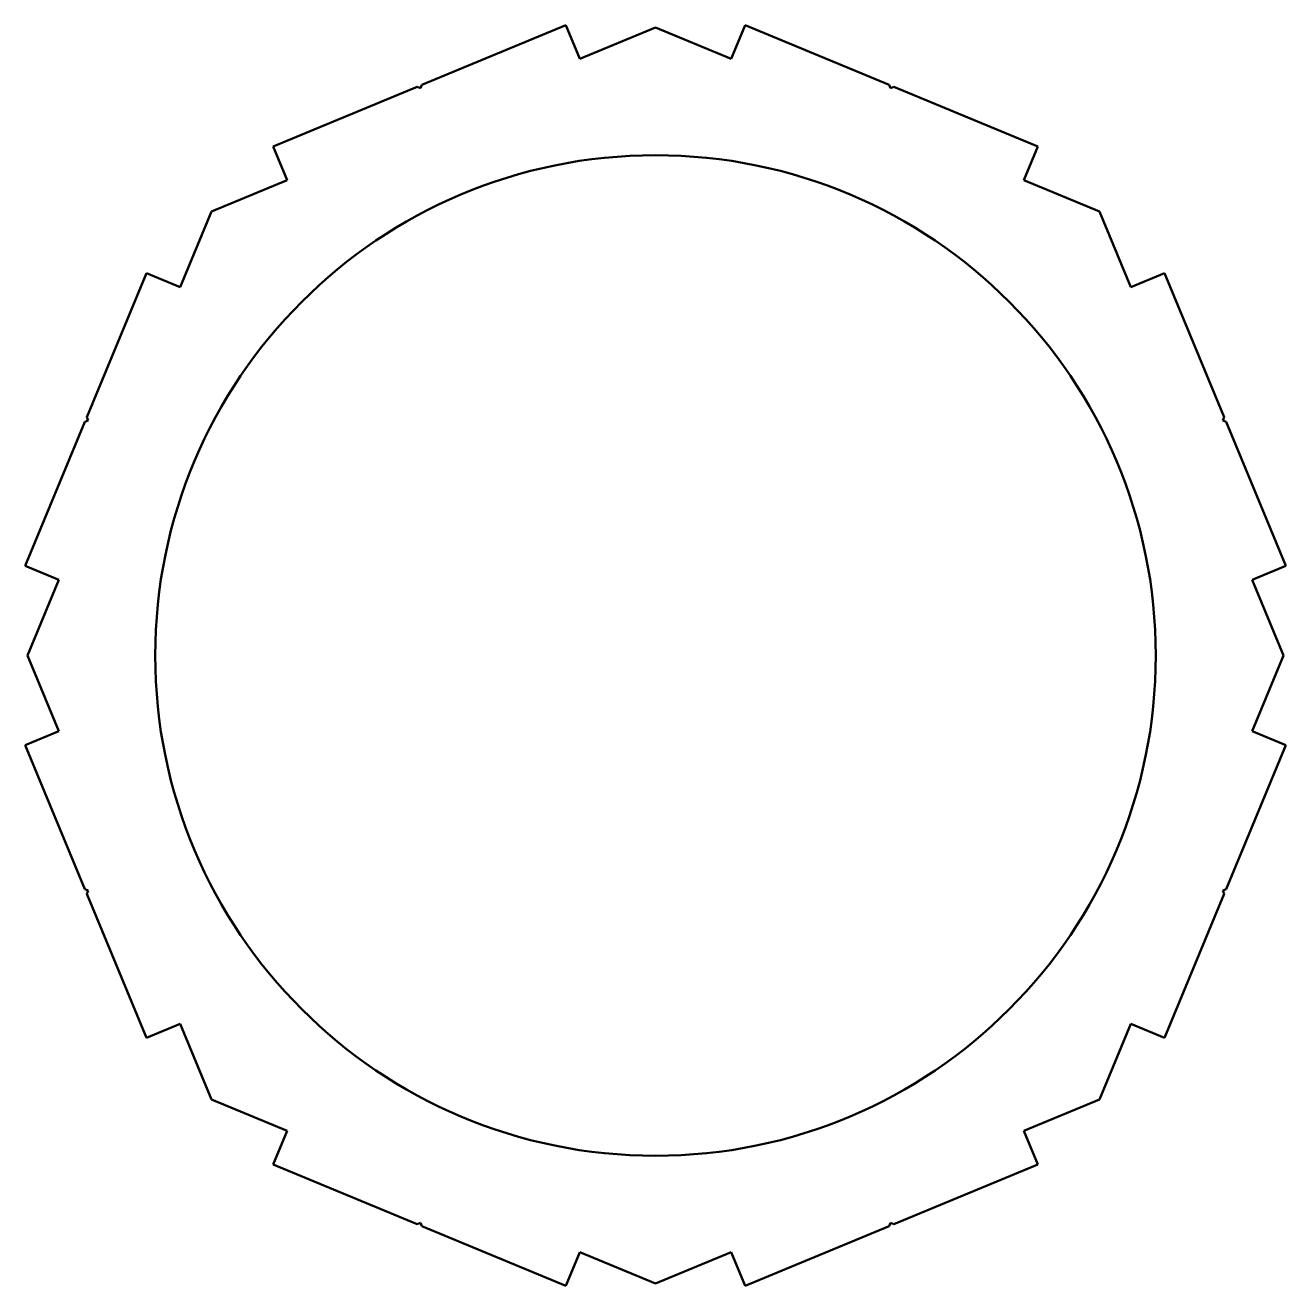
# Model space of a CAD drawing. Header units: millimetres. Extents: x 482 to 1003, y 265 to 785.
import ezdxf

# ---------------------------------------------------------------- set-up
doc = ezdxf.new("R2010")
doc.units = ezdxf.units.MM
doc.header["$LTSCALE"] = 5
doc.layers.add('Visible (ISO)', color=7, linetype='Continuous', lineweight=50)

msp = doc.modelspace()

# ---------------------------------------------------------------- linework, layer by layer
at = {"layer": 'Visible (ISO)'}
for p, q in [((705.54, 785.16), (646.03, 760.51)), ((711.29, 771.3), (705.54, 785.16)), ((742.5, 784.23), (711.29, 771.3)), ((773.71, 771.3), (742.5, 784.23)), ((779.46, 785.16), (773.71, 771.3)), ((838.97, 760.51), (779.46, 785.16)), ((644.18, 759.74), (584.67, 735.09)), ((645.49, 759.2), (644.18, 759.74)), ((646.03, 760.51), (645.49, 759.2)), ((839.51, 759.2), (838.97, 760.51)), ((840.82, 759.74), (839.51, 759.2)), ((900.33, 735.09), (840.82, 759.74)), ((584.67, 735.09), (590.41, 721.24)), ((894.59, 721.24), (900.33, 735.09)), ((590.41, 721.24), (559.19, 708.31)), ((925.81, 708.31), (894.59, 721.24)), ((559.19, 708.31), (546.26, 677.09)), ((938.74, 677.09), (925.81, 708.31)), ((532.41, 682.83), (507.76, 623.32)), ((546.26, 677.09), (532.41, 682.83)), ((952.59, 682.83), (938.74, 677.09)), ((977.24, 623.32), (952.59, 682.83)), ((506.99, 621.47), (482.34, 561.96)), ((508.3, 622.01), (506.99, 621.47)), ((507.76, 623.32), (508.3, 622.01)), ((976.7, 622.01), (977.24, 623.32)), ((978.01, 621.47), (976.7, 622.01)), ((1002.66, 561.96), (978.01, 621.47)), ((482.34, 561.96), (496.2, 556.21)), ((988.8, 556.21), (1002.66, 561.96)), ((496.2, 556.21), (483.27, 525)), ((1001.73, 525), (988.8, 556.21)), ((483.27, 525), (496.2, 493.79)), ((988.8, 493.79), (1001.73, 525)), ((496.2, 493.79), (482.34, 488.04)), ((1002.66, 488.04), (988.8, 493.79)), ((482.34, 488.04), (506.99, 428.53)), ((978.01, 428.53), (1002.66, 488.04)), ((506.99, 428.53), (508.3, 427.99)), ((508.3, 427.99), (507.76, 426.68)), ((507.76, 426.68), (532.41, 367.17)), ((952.59, 367.17), (977.24, 426.68)), ((976.7, 427.99), (978.01, 428.53)), ((977.24, 426.68), (976.7, 427.99)), ((532.41, 367.17), (546.26, 372.91)), ((546.26, 372.91), (559.19, 341.69)), ((925.81, 341.69), (938.74, 372.91)), ((938.74, 372.91), (952.59, 367.17)), ((559.19, 341.69), (590.41, 328.76)), ((894.59, 328.76), (925.81, 341.69)), ((590.41, 328.76), (584.67, 314.91)), ((900.33, 314.91), (894.59, 328.76)), ((584.67, 314.91), (644.18, 290.26)), ((840.82, 290.26), (900.33, 314.91)), ((644.18, 290.26), (645.49, 290.8)), ((645.49, 290.8), (646.03, 289.49)), ((646.03, 289.49), (705.54, 264.84)), ((779.46, 264.84), (838.97, 289.49)), ((838.97, 289.49), (839.51, 290.8)), ((839.51, 290.8), (840.82, 290.26)), ((705.54, 264.84), (711.29, 278.7)), ((711.29, 278.7), (742.5, 265.77)), ((742.5, 265.77), (773.71, 278.7)), ((773.71, 278.7), (779.46, 264.84))]:
    msp.add_line(p, q, dxfattribs=at)
msp.add_circle((742.5, 525), 206.5, dxfattribs=at)

doc.saveas('drawing.dxf')
